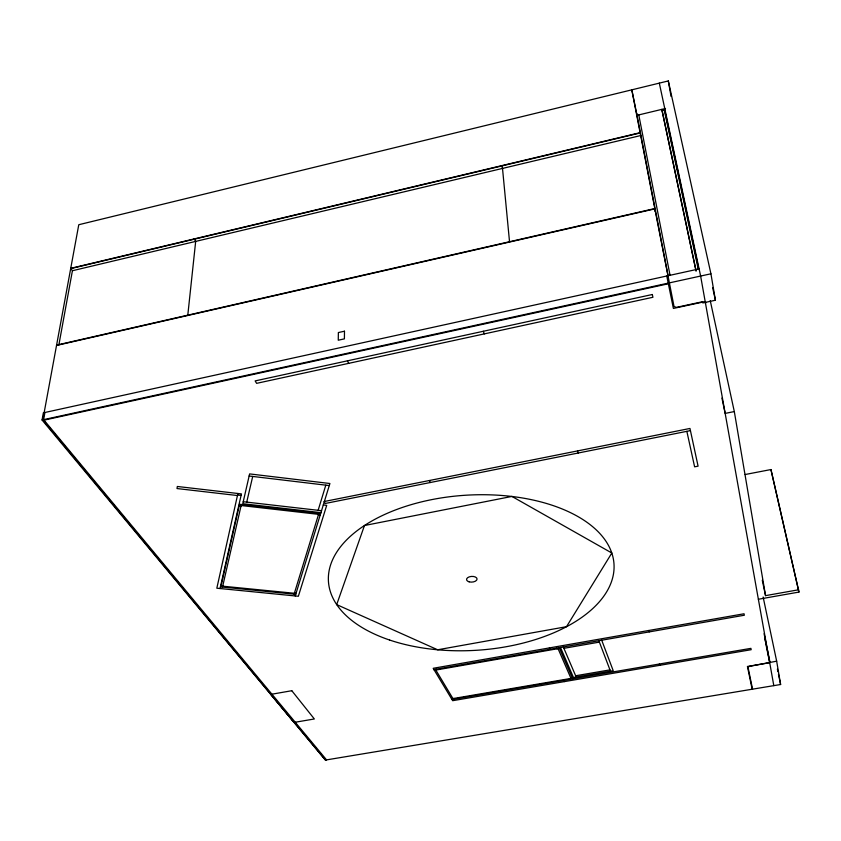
<?xml version="1.0" encoding="UTF-8"?>
<svg xmlns="http://www.w3.org/2000/svg" width="841" height="841" viewBox="0 0 841 841"><rect width="100%" height="100%" fill="white"/><g stroke="black" fill="none" stroke-linecap="round" stroke-linejoin="round"><path stroke-width="1.26" d="M187.764 315.449L195.68 241.409L194.208 238.918M58.859 344.915L72.421 270.728L70.739 268.332L640.096 132.678L640.747 135.853M44.92 412.489L43.606 419.638L326.55 759.886L325.456 760.064L42.05 419.985L43.375 412.826L699.102 268.91M237.898 493.499L216.831 588.206L298.355 596.258L326.707 505.367L323.291 504.968M220.037 588.553L241.42 493.898L177.335 486.476L176.999 488.547L237.446 495.528M220.826 586.913L239.527 504.274L320.652 513.525M222.508 587.071L241.356 504.484M246.728 502.119L252.71 476.437M318.14 510.298L325.803 485.162M294.098 594.145L318.876 513.325M295.233 595.954L329.914 483.512L249.619 473.904L242.776 503.727L320.926 512.642M56.526 345.451L654.845 208.894L674.019 306.45L676.301 307.375L702.603 301.719L702.824 302.939L715.418 300.237L710.929 273.798L668.311 80.936L78.77 224.726L42.828 419.806L325.456 760.064L752.558 689.168L748.027 667.27L749.289 666.387L776.663 661.173L780.616 684.511L752.159 689.231L747.428 666.471L769.715 662.708M70.676 268.636L640.159 132.973L631.812 89.829L636.742 113.945L638.782 114.912L665.504 108.489M696.033 270.897L662.067 110.634L664.705 109.992L698.703 268.899M72.421 270.728L640.684 135.548L655.433 211.743L654.782 208.557L56.589 345.115M677.278 168.778L677.541 170.008M42.05 419.985L710.929 273.798M44.037 420.153L668.28 283.785M705.189 301.583L673.389 308.426L666.766 276.006M705.494 303.286L705.841 302.297M710.235 300.584L734.309 411.564L725.173 413.404L721.935 398.098M690.429 430.624L325.246 503.475L324.069 501.551L689.967 428.458L698.083 466.156L694.613 466.829L686.855 431.338M745.189 474.513L770.945 469.551L798.95 592.075L758.372 599.255M762.282 580.301L765.541 595.638L798.645 589.772M433.967 669.615L744.338 615.234L744.043 613.772L433.178 668.301L452.679 700.69L751.181 649.704L750.908 648.358L451.943 699.47M434.377 670.309L559.528 648.39M563.912 648.316L599.381 642.114M575.633 675.765L609.967 669.878M451.564 698.829L572.416 678.161M769.568 661.93L769.999 662.298L764.091 633.736M294.55 592.653L296.2 592.821M221.12 585.599L222.812 585.767M222.707 586.188L294.361 593.273M220.426 586.871L295.738 594.303M241.115 505.525L318.56 514.345M239.117 506.072L240.946 506.271M318.34 515.07L320.116 515.27M237.561 495.023L241.073 495.433M243.238 501.72L321.535 510.687M249.136 476.017L329.273 485.572M435.817 670.056L452.952 698.598M453.94 698.429L454.319 699.06M436.09 669.247L436.5 669.93M347.396 360.842L348.679 363.354M429.352 480.526L430.329 482.513M549.362 647.917L549.972 649.294M563.796 680.348L564.364 681.609M556.679 648.117L556.994 648.832M569.967 678.582L570.261 679.244M558.046 648.642L570.986 678.403M560.495 647.444L573.457 677.51L613.215 670.697L601.714 640.222M559.223 647.665L572.71 678.824M563.323 646.95L576.18 677.037M598.855 640.726L610.461 671.171M483.312 331.27L484.3 333.898M577.525 450.923L578.219 453.015M501.635 165.666L502.508 168.421L509.551 242.008M648.768 630.487L649.22 631.896M659.386 664.012L659.796 665.315M798.95 592.075L770.945 469.551M712.621 287.517L715.418 300.237M659.312 83.122L700.627 276.048L773.804 685.646M698.219 269.067L664.264 110.097L664.432 111.012M696.075 270.939L661.825 109.372L662.067 110.634M763.134 597.026L776.663 661.173M777.389 669.173L777.936 671.728M778.472 674.293L780.616 684.511M764.805 638.908L765.331 641.473M765.678 643.186L769.652 662.351M638.782 114.912L670.046 275.301M636.742 113.945L668.059 275.648M664.705 109.992L664.874 110.907M668.311 80.936L671.044 96.4M734.309 411.564L765.541 595.638M344.484 331.207L344.4 338.86L338.261 340.216L338.366 332.552L344.484 331.207M364.468 525.52L336.694 604.605L437.646 649.778L566.508 626.692L611.838 553.01L511.927 496.421L364.468 525.52M652.311 294.508L255.138 380.91L256.621 383.349L652.931 297.272L652.311 294.508M291.806 690.713L270.844 694.382L294.087 722.43L314.345 718.971L291.806 690.713M469.131 581.835A5.277 2.859 -3.4 0 0 477.068 579.05A5.277 2.859 -3.4 0 0 469.194 576.884A5.277 2.859 -3.4 0 0 469.131 581.835M389.604 640.033A143.054 77.719 -3.4 0 0 613.583 573.299A143.054 77.719 -3.4 0 0 410.482 504.863A143.054 77.719 -3.4 0 0 389.604 640.033"/></g></svg>
